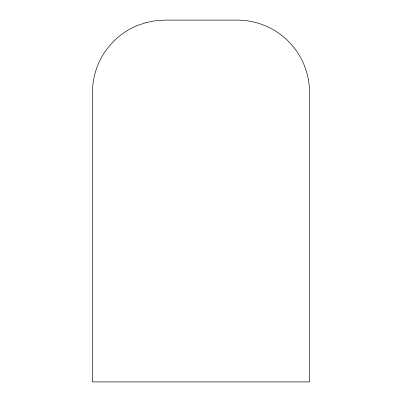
<?xml version="1.0" encoding="UTF-8"?>
<svg xmlns="http://www.w3.org/2000/svg" width="402" height="402" viewBox="0 0 402 402"><rect width="100%" height="100%" fill="white"/><g stroke="black" fill="none" stroke-linecap="round" stroke-linejoin="round"><path stroke-width="0.6" d="M146.092 22.567L137.127 25.607A72.36 72.36 0 0 0 92.46 92.46L92.46 381.9L309.54 381.9L309.54 92.46A72.36 72.36 0 0 0 237.18 20.1L164.82 20.1L155.373 20.718L146.092 22.567"/></g></svg>
